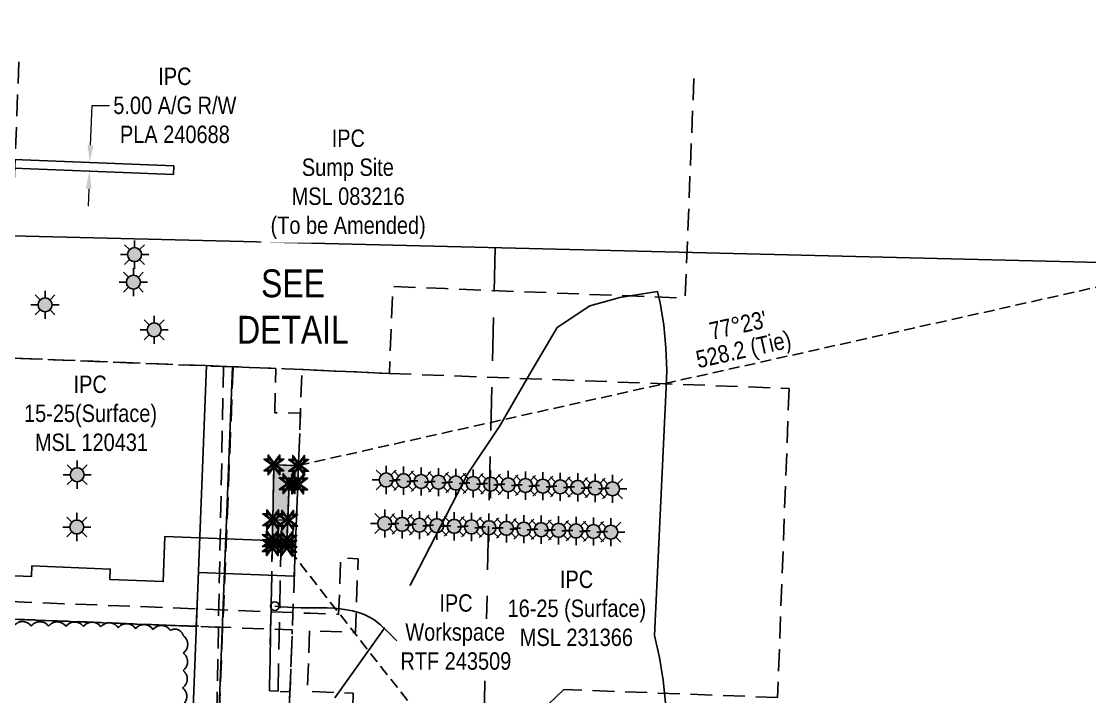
# Model space of a CAD drawing. Extents: x 394645 to 397219, y 6164206 to 6166343.
# Drawn here: x 395719 to 396332, y 6164865 to 6165253 of the extents above; entities that cross this region are included whole.
import ezdxf
from ezdxf.enums import TextEntityAlignment as Align

# ---------------------------------------------------------------- set-up
doc = ezdxf.new("R2010")
doc.units = 0
doc.header["$LTSCALE"] = 5
doc.header["$PDSIZE"] = 0.5
for name, pattern in [('0', [1, 1, 0]), ('foc-ACCESSROAD', [3.75, 2.5, -1.25]), ('foc-FLOWLINE', [3.75, 2.5, -1.25]), ('foc-LSD', [8, 5, -3]), ('foc-TIELINE', [1.875, 1.25, -0.625]), ('HIDDEN2', [4.7625, 3.175, -1.5875])]:
    doc.linetypes.add(name, pattern=pattern)
doc.layers.get('Defpoints').update_dxf_attribs({"color": 9})
for name, color, linetype in [('C-AR', 13, 'foc-ACCESSROAD'), ('C-RW', 13, 'Continuous'), ('C-WS', 13, 'foc-ACCESSROAD'), ('C-WS-S', 8, 'Continuous'), ('DETAIL-T', 7, 'Continuous'), ('F-EZE', 190, 'foc-FLOWLINE'), ('L-MON', 1, 'Continuous'), ('L-SEC', 7, 'Continuous'), ('L-SECTION-LSD', 7, 'foc-LSD'), ('L-TIE', 7, 'foc-TIELINE'), ('L-TIE-T', 7, 'Continuous'), ('P-PROPOSED', 10, 'Continuous'), ('P-PROPOSED-H', 21, 'Continuous'), ('S-3', 3, 'Continuous'), ('T-BUSH', 110, '0'), ('T-EXISTING TFA', 220, 'HIDDEN2'), ('T-EXISTING TFA-T', 220, 'Continuous'), ('WETLAND', 143, 'Continuous')]:
    doc.layers.add(name, color=color, linetype=linetype)
doc.layers.add('C-RW-T', color=13, linetype='Continuous', lineweight=9)
doc.layers.add('C-WS-T', color=13, linetype='Continuous', lineweight=9)
doc.styles.add('100L', font='ARIALN.TTF', dxfattribs={"height": 11})
doc.styles.add('80CG', font='ARIALN.TTF', dxfattribs={"height": 10})
doc.styles.add('80L', font='ARIALN.TTF', dxfattribs={"height": 10})
doc.dimstyles.new('Compass 5 000', dxfattribs={"dimscale": 5, "dimtxt": 9, "dimasz": 2, "dimexe": 0.2, "dimexo": 0.0625, "dimgap": 0.5, "dimtad": 0, "dimtih": 1, "dimtoh": 1, "dimzin": 0, "dimdsep": 46, "dimtxsty": '80CG', "dimcen": 0.1, "dimse1": 1, "dimse2": 1, "dimclrd": 256, "dimclrt": 256, "dimaunit": 1, "dimadec": 4, "dimazin": 0, "dimtfac": 0.06, "dimtofl": 0, "dimtmove": 0, "dimatfit": 1, "dimfxl": 0.2, "dimtolj": 1, "dimtzin": 0, "dimlwd": -1, "dimarcsym": 0})

# ---------------------------------------------------------------- blocks, each defined once
blk = doc.blocks.new('*D390')
at = {"layer": 'C-RW-T', "transparency": 16777216}
for p, q in [((395758.26, 6165182.11), (395759.16, 6165204.98)), ((395759.16, 6165204.98), (395769.16, 6165204.98)), ((395757.27, 6165157.13), (395756.88, 6165147.14))]:
    blk.add_line(p, q, dxfattribs=at)
for points in [[(395756.59, 6165182.18), (395759.92, 6165182.05), (395757.86, 6165172.12)], [(395755.61, 6165157.2), (395758.94, 6165157.07), (395757.67, 6165167.13)]]:
    blk.add_solid(points, dxfattribs=at)
at = {"layer": 'Defpoints', "color": 0, "transparency": 16777216}
for p in [(395754.63, 6165167.25), (395754.83, 6165172.24), (395757.86, 6165172.12)]:
    blk.add_point(p, dxfattribs=at)
at = {"layer": 'C-RW-T', "transparency": 16777216, "insert": (395806.72, 6165204.98), "char_height": 10, "attachment_point": 5, "style": '80CG'}
blk.add_mtext('\\A1;IPC\\P5.00 A/G R/W\\PPLA 240688', dxfattribs=at)
blk = doc.blocks.new('GAS')
h = blk.add_hatch(color=255)
h.dxf.hatch_style = 1
edge = h.paths.add_edge_path()
edge.add_arc((0, 0), 0.9, 0, 360)
for p, q in [((0, 0.81), (0, 1.62)), ((-0.81, 0), (-1.62, 0)), ((-0.57, 0.57), (-1.14, 1.14)), ((0.57, 0.57), (1.14, 1.14)), ((1.62, 0), (0.81, 0)), ((-0.57, -0.57), (-1.14, -1.14)), ((0, -0.81), (0, -1.62)), ((1.14, -1.14), (0.57, -0.57))]:
    blk.add_line(p, q)
blk.add_circle((0, 0), 0.8)
blk = doc.blocks.new('TEMP')
h = blk.add_hatch(color=255)
h.dxf.hatch_style = 1
h.paths.add_polyline_path([(0, 0.25), (-0.67, 1.15), (-0.67, 0.67), (-1.15, 0.67), (-0.25, 0), (-1.15, -0.67), (-0.67, -0.67), (-0.67, -1.15), (0, -0.25), (0.67, -1.15), (0.67, -0.67), (1.15, -0.67), (0.25, 0), (1.15, 0.67), (0.67, 0.67), (0.67, 1.15)])
h.paths.add_polyline_path([(0.57, 0.85), (0.57, 0.57), (0.85, 0.57), (0.08, 0), (0.85, -0.57), (0.57, -0.57), (0.57, -0.85), (0, -0.08), (-0.57, -0.85), (-0.57, -0.57), (-0.85, -0.57), (-0.08, 0), (-0.85, 0.57), (-0.57, 0.57), (-0.57, 0.85), (0, 0.08)], flags=16)
h = blk.add_hatch(color=1)
h.dxf.hatch_style = 1
h.paths.add_polyline_path([(0, 0.08), (-0.57, 0.85), (-0.57, 0.57), (-0.85, 0.57), (-0.08, 0), (-0.85, -0.57), (-0.57, -0.57), (-0.57, -0.85), (0, -0.08), (0.57, -0.85), (0.57, -0.57), (0.85, -0.57), (0.08, 0), (0.85, 0.57), (0.57, 0.57), (0.57, 0.85)])
at = {"color": 1}
for p, q in [((-0.08, 0), (0.08, 0)), ((0, 0.08), (0, -0.08))]:
    blk.add_line(p, q, dxfattribs=at)
at = {"color": 255, "flags": 128}
blk.add_lwpolyline([(-0.25, 0), (-1.15, 0.67), (-0.67, 0.67), (-0.67, 1.15), (0, 0.25), (0.67, 1.15), (0.67, 0.67), (1.15, 0.67), (0.25, 0), (1.15, -0.67), (0.67, -0.67), (0.67, -1.15), (0, -0.25), (-0.67, -1.15), (-0.67, -0.67), (-1.15, -0.67)], close=True, dxfattribs=at)
at = {"color": 1, "flags": 128}
blk.add_lwpolyline([(-0.08, 0), (-0.85, 0.57), (-0.57, 0.57), (-0.57, 0.85), (0, 0.08), (0.57, 0.85), (0.57, 0.57), (0.85, 0.57), (0.08, 0), (0.85, -0.57), (0.57, -0.57), (0.57, -0.85), (0, -0.08), (-0.57, -0.85), (-0.57, -0.57), (-0.85, -0.57)], close=True, dxfattribs=at)

msp = doc.modelspace()

# ---------------------------------------------------------------- hatches: boundary and pattern name
at = {"layer": 'P-PROPOSED-H'}
h = msp.add_hatch(color=256, dxfattribs=at)
h.dxf.hatch_style = 1
h.paths.add_polyline_path([(395871.498, 6164966.577), (395872.28, 6164987.554), (395877.274, 6164987.368), (395877.734, 6164998.142), (395863.575, 6164998.422), (395862.959, 6164966.92)])
h = msp.add_hatch(color=256, dxfattribs=at)
h.dxf.hatch_style = 1
h.paths.add_polyline_path([(395870.939, 6164951.593), (395871.498, 6164966.577), (395862.959, 6164966.92), (395862.663, 6164951.925), (395870.931, 6164951.594)])

# ---------------------------------------------------------------- linework, layer by layer
at = {"layer": 'C-AR', "flags": 128}
msp.add_lwpolyline([(396075.926, 6164216.746), (395975.569, 6164352.269), (395922.549, 6164427.475), (395856.229, 6164517.062), (395857.554, 6164554.869), (395850.887, 6164591.81), (395836.463, 6164692.807), (395833.166, 6164722.992), (395829.437, 6164788.487), (395834.697, 6165054.996), (395864.668, 6165053.821), (395864.167, 6165028.411), (395878.853, 6165028.115), (395877.666, 6164997.924), (395877.666, 6164997.924), (395863.575, 6164998.422), (395862.521, 6164944.996), (395861.012, 6164868.554), (395872.814, 6164867.986), (395871.842, 6164838.346), (395860.42, 6164838.571), (395859.443, 6164789.044), (395863.062, 6164725.474), (395866.22, 6164696.556), (395880.497, 6164596.594), (395887.179, 6164559.567), (395890.795, 6164543.805), (395897.946, 6164524.451), (395903.156, 6164513.51), (395906.767, 6164515.229), (395911.861, 6164504.53), (395937.767, 6164464.874), (395949.333, 6164448.469), (395946.065, 6164446.165), (395999.877, 6164369.835), (396113.945, 6164215.796)], dxfattribs=at)
at = {"layer": 'C-RW', "flags": 128}
msp.add_lwpolyline([(395805.928, 6165165.221), (395806.125, 6165170.216), (395694.765, 6165174.61), (395690.738, 6165075.746), (395542.31, 6165099.408), (395542.309, 6165104.43), (395442.325, 6165113.856), (395442.324, 6165108.834), (395340.827, 6165116.113), (395340.826, 6165139.569), (395300.826, 6165140.575), (395300.826, 6165189.184), (395231.319, 6165189.185), (395231.319, 6165184.186), (395295.828, 6165184.186), (395295.828, 6165135.702), (395335.828, 6165134.695), (395335.828, 6165111.461), (395447.321, 6165103.464), (395447.322, 6165108.364), (395537.312, 6165099.881), (395537.312, 6165095.143), (395695.504, 6165069.925), (395699.556, 6165169.419)], close=True, dxfattribs=at)
at = {"layer": 'C-RW'}
msp.add_lwpolyline([(395641.75, 6164937.583), (395724.436, 6164934.341), (395724.671, 6164940.336), (395769.637, 6164938.573), (395769.401, 6164932.577), (395800.008, 6164931.377), (395801.024, 6164957.322), (395871.051, 6164954.59), (395872.28, 6164987.554), (395877.274, 6164987.368), (395875.3, 6164934.409), (395820.226, 6164936.557), (395819.014, 6164905.613), (395634.215, 6164912.859)], dxfattribs=at)
msp.add_polyline3d([(395773.032, 6164224.332, 622.014), (395790.176, 6164696.297, 612.402), (395812.549, 6164740.56, 612.953), (395824.883, 6165055.445, 600), (395839.871, 6165054.857, 600), (395827.41, 6164736.709, 612.953), (395805.047, 6164692.466, 612.402), (395788.028, 6164223.959, 621.994)], dxfattribs=at)
at = {"layer": 'C-WS', "flags": 128}
msp.add_lwpolyline([(396104.733, 6165220.517), (396099.705, 6165094.24), (395961.858, 6165099.712), (395931.875, 6165100.874), (395929.924, 6165050.947), (395869.918, 6165053.666), (395690.036, 6165060.72), (395693.056, 6165130.572), (395696.985, 6165230.52)], dxfattribs=at)
msp.add_lwpolyline([(395840.195, 6165054.742), (395834.292, 6164905.003), (395819.337, 6164905.584), (395634.279, 6164912.86), (395640.378, 6165068.59), (395690.094, 6165060.665), (395825.346, 6165055.327), (395840.195, 6165054.742)], close=True, dxfattribs=at)
at = {"layer": 'C-WS'}
msp.add_lwpolyline([(395870.756, 6164812.487), (395879.73, 6165053.233), (395929.906, 6165050.938), (396159.417, 6165042.37), (396152.786, 6164864.757), (396030.021, 6164869.34), (395966.641, 6164808.908)], close=True, dxfattribs=at)
msp.add_lwpolyline([(395790.176, 6164696.297), (395784.751, 6164547.024), (395574.888, 6164555.178), (395164.376, 6164571.206), (395174.704, 6164870.81), (395300.838, 6164865.794), (395300.794, 6164923.504), (395634.215, 6164912.859), (395834.134, 6164905.02), (395828.944, 6164771.165), (395812.549, 6164740.56), (395790.176, 6164696.297)], dxfattribs=at)
at = {"layer": 'F-EZE', "flags": 128}
msp.add_lwpolyline([(395717.213, 6165230.024), (395710.333, 6165059.953), (395700.346, 6165060.29), (395694.694, 6164920.563), (395884.489, 6164913.152), (395900.745, 6164912.518), (395901.99, 6164944.91), (395911.976, 6164944.526), (395910.346, 6164902.142), (395884.108, 6164903.167), (395882.775, 6164868.228), (395909.125, 6164867.201), (395908.736, 6164857.216), (395872.408, 6164858.632), (395874.123, 6164903.557), (395684.319, 6164910.968), (395487.12, 6164917.566), (395486.03, 6164889.056), (395501.782, 6164888.336), (395499.773, 6164841.413), (395462.834, 6164842.995), (395464.843, 6164889.918), (395476.045, 6164889.438), (395477.135, 6164917.956), (395301.195, 6164923.574), (395301.241, 6165072.156), (395256.274, 6165072.158), (395256.279, 6165172.084), (395241.29, 6165172.085), (395241.29, 6165182.078), (395256.279, 6165182.077), (395256.282, 6165241.332)], dxfattribs=at)
at = {"layer": 'L-SEC', "flags": 128}
msp.add_lwpolyline([(394783.392, 6165152.935), (396392.984, 6165113.29)], dxfattribs=at)
at = {"layer": 'P-PROPOSED', "flags": 128}
for points in [[(395871.498, 6164966.577), (395872.28, 6164987.554), (395877.274, 6164987.368), (395877.734, 6164998.142), (395863.575, 6164998.422), (395862.959, 6164966.92)], [(395870.939, 6164951.593), (395871.498, 6164966.577), (395862.959, 6164966.92), (395862.663, 6164951.925), (395870.931, 6164951.594)]]:
    msp.add_lwpolyline(points, close=True, dxfattribs=at)
at = {"layer": 'S-3'}
for centre, radius in [((395862.722, 6164954.915), 1.709), ((395871.051, 6164954.59), 1.62)]:
    msp.add_circle(centre, radius, dxfattribs=at)
at = {"layer": 'T-BUSH', "flags": 128}
msp.add_lwpolyline([(395810.079, 6164830.335, 0.5205671), (395810.343, 6164840.328, 0.5205671), (395810.606, 6164850.321, 0.5205671), (395810.869, 6164860.314, 0.5205671), (395811.132, 6164870.307, 0.5205671), (395811.395, 6164880.3, 0.5205671), (395811.481, 6164890.295, 0.5205671), (395811.515, 6164900.292, 0.5205671), (395804.139, 6164903.275, 0.5205671), (395794.156, 6164903.791, 0.5205671), (395784.173, 6164904.306, 0.5205671), (395774.19, 6164904.822, 0.5205671), (395764.207, 6164905.337, 0.5205671), (395754.213, 6164905.501, 0.5205671), (395744.217, 6164905.587, 0.5205671), (395734.221, 6164905.673, 0.5205671), (395724.225, 6164905.759, 0.5205671), (395714.229, 6164905.845, 0.5205671), (395710.911, 6164897.806, 0.5205671), (395711.24, 6164887.873, 0.5205671), (395712.103, 6164877.872)], format="xyb", dxfattribs=at)
at = {"layer": 'T-EXISTING TFA'}
msp.add_lwpolyline([(395866.009, 6164868.455), (395867.784, 6164958.403), (395862.787, 6164958.502), (395861.012, 6164868.554)], close=True, dxfattribs=at)
at = {"layer": 'WETLAND'}
msp.add_lwpolyline([(395898.605, 6164864.65), (395934.531, 6164915.179), (395974.838, 6164993.165), (395993.239, 6165020.913), (396010.472, 6165050.705), (396026.244, 6165077.285), (396044.937, 6165089.844), (396062.17, 6165094.517), (396083.802, 6165097.978), (396085.288, 6165091.605), (396087.42, 6165078.692), (396088.703, 6165065.667), (396089.131, 6165052.587), (396088.9, 6165042.972), (396082.033, 6164900.297), (396084.965, 6164887.724), (396087.097, 6164874.811), (396088.379, 6164861.787)], dxfattribs=at)

# ---------------------------------------------------------------- block references
at = {"layer": 'C-WS-S', "color": 2, "xscale": 4.998209999999948, "yscale": 4.998209999999948, "zscale": 4.998209999999948}
for p in [(395783.594, 6165119.252), (395782.902, 6165103.458), (395794.848, 6165076.007), (395750.651, 6164992.779), (395750.438, 6164962.724)]:
    msp.add_blockref('GAS', p, dxfattribs=at)
at = {"layer": 'C-WS-S', "xscale": 4.998209999999943, "yscale": 4.998209999999943, "zscale": 4.998209999999943}
msp.add_blockref('GAS', (395732.188, 6165090.417), dxfattribs=at)
at = {"layer": 'C-WS-S', "color": 5, "xscale": 5, "yscale": 5, "zscale": 5}
for p in [(395928.065, 6164989.776), (395938.071, 6164989.315), (395948.078, 6164988.854), (395958.088, 6164988.505), (395968.032, 6164988.045), (395978.041, 6164987.696), (395988.051, 6164987.346), (395998.06, 6164986.997), (396008.067, 6164986.536), (396018.013, 6164986.188), (396028.023, 6164985.838), (396038.032, 6164985.489), (396048.042, 6164985.14), (396058.049, 6164984.679), (395927.217, 6164964.746), (395937.223, 6164964.285), (395947.104, 6164963.827), (395957.114, 6164963.477), (395967.06, 6164963.129), (395977.07, 6164962.779), (395987.077, 6164962.319), (395997.086, 6164961.969), (396007.093, 6164961.508), (396017.04, 6164961.16), (396027.05, 6164960.811), (396037.059, 6164960.461), (396047.069, 6164960.112), (396057.078, 6164959.763)]:
    msp.add_blockref('GAS', p, dxfattribs=at)
at = {"layer": 'L-MON', "xscale": 5, "yscale": 5, "zscale": 5}
for p in [(395863.575, 6164998.422), (395877.734, 6164998.142), (395872.28, 6164987.554), (395877.274, 6164987.368), (395862.959, 6164966.92), (395871.498, 6164966.577), (395862.663, 6164951.925), (395862.722, 6164954.915), (395871.051, 6164954.59), (395870.931, 6164951.594)]:
    msp.add_blockref('TEMP', p, dxfattribs=at)

# ---------------------------------------------------------------- texts
at = {"layer": 'C-WS-T', "insert": (395723.673, 6165049.75), "char_height": 9.99633, "attachment_point": 1, "style": '80L'}
msp.add_mtext_dynamic_manual_height_columns('\\pi24.909;IPC\\P\\pi-3.5559;15-25(Surface)\\P\\pi2.6867;MSL 120431', width=67.34241, gutter_width=50, heights=[0], dxfattribs=at)
at = {"layer": 'L-TIE-T', "color": 2, "style": '80L'}
for s, p in [("77°23'", (396130.103, 6165078.752)), ('528.2 (Tie)', (396133.214, 6165064.851))]:
    msp.add_text(s, height=9.9964, rotation=12.615637, dxfattribs=at).set_placement(p, align=Align.MIDDLE_CENTER)

# ---------------------------------------------------------------- dimensions: what is measured, and where the dimension line sits
at = {"layer": 'C-RW-T', "color": 5}
dim = msp.add_linear_dim(base=(395757.864, 6165172.12), p1=(395754.628, 6165167.246), p2=(395754.825, 6165172.24), angle=87.740222, text='IPC\\P5.00 A/G R/W\\PPLA 240688', dimstyle='Compass 5 000', dxfattribs=at)
dim.commit()
dim.dimension.update_dxf_attribs({"geometry": '*D390', "text_midpoint": (395806.719, 6165204.985), "dimtype": 161})

# ---------------------------------------------------------------- next in the draw order: texts
at = {"layer": 'C-WS-T', "insert": (395861.281, 6165191.145), "char_height": 9.99633, "attachment_point": 1, "style": '80L', "bg_fill": 2}
msp.add_mtext_dynamic_manual_height_columns('\\pi35.497;IPC\\P\\pi18.352;Sump Site \\P\\pi12.487;MSL 083216\\P\\pi0.39433;(To be Amended)', width=88.51907, gutter_width=50, heights=[0], dxfattribs=at)
at = {"layer": 'DETAIL-T', "color": 3, "insert": (395874.535, 6165089.412), "char_height": 15.9942, "width": 63.61321, "attachment_point": 5, "style": '80CG', "bg_fill": 2}
msp.add_mtext('SEE\\PDETAIL', dxfattribs=at)
at = {"layer": 'T-EXISTING TFA-T', "insert": (395932.246, 6164924.081), "char_height": 10, "attachment_point": 1, "style": '100L', "bg_fill": 2}
msp.add_mtext_dynamic_manual_height_columns('\\pi26.343;IPC\\P\\pi6.786;Workspace\\P\\pi3.9688;RTF 243509', width=70.21596, gutter_width=55, heights=[0], dxfattribs=at)

# ---------------------------------------------------------------- next in the draw order: linework, layer by layer
at = {"layer": 'L-SECTION-LSD'}
for p, q in [((395990.671, 6165123.122), (395985.635, 6164910.012)), ((395984.793, 6164874.379), (395981.172, 6164721.118))]:
    msp.add_line(p, q, dxfattribs=at)
at = {"layer": 'L-TIE'}
for p, q in [((395877.734, 6164998.142), (396392.984, 6165113.29)), ((396373.723, 6164309.411), (395870.939, 6164951.593))]:
    msp.add_line(p, q, dxfattribs=at)

# ---------------------------------------------------------------- next in the draw order: texts
at = {"layer": 'C-WS-T', "insert": (395997.102, 6164937.686), "char_height": 9.99633, "attachment_point": 1, "style": '80L'}
msp.add_mtext_dynamic_manual_height_columns('\\pi30.721;IPC\\P\\pi0.66367;16-25 (Surface)\\P\\pi7.7109;MSL 231366', width=78.96596, gutter_width=50, heights=[0], dxfattribs=at)

# ---------------------------------------------------------------- next in the draw order: leaders
at = {"layer": 'T-EXISTING TFA-T', "path_type": 1}
msp.add_leader([(395864.113, 6164917.305), (395921.461, 6164909.118), (395934.241, 6164897.327)], dimstyle='Compass 5 000', override={"dimasz": 1, "dimldrblk": 'DotBlank'}, dxfattribs=at)

doc.saveas('drawing.dxf')
